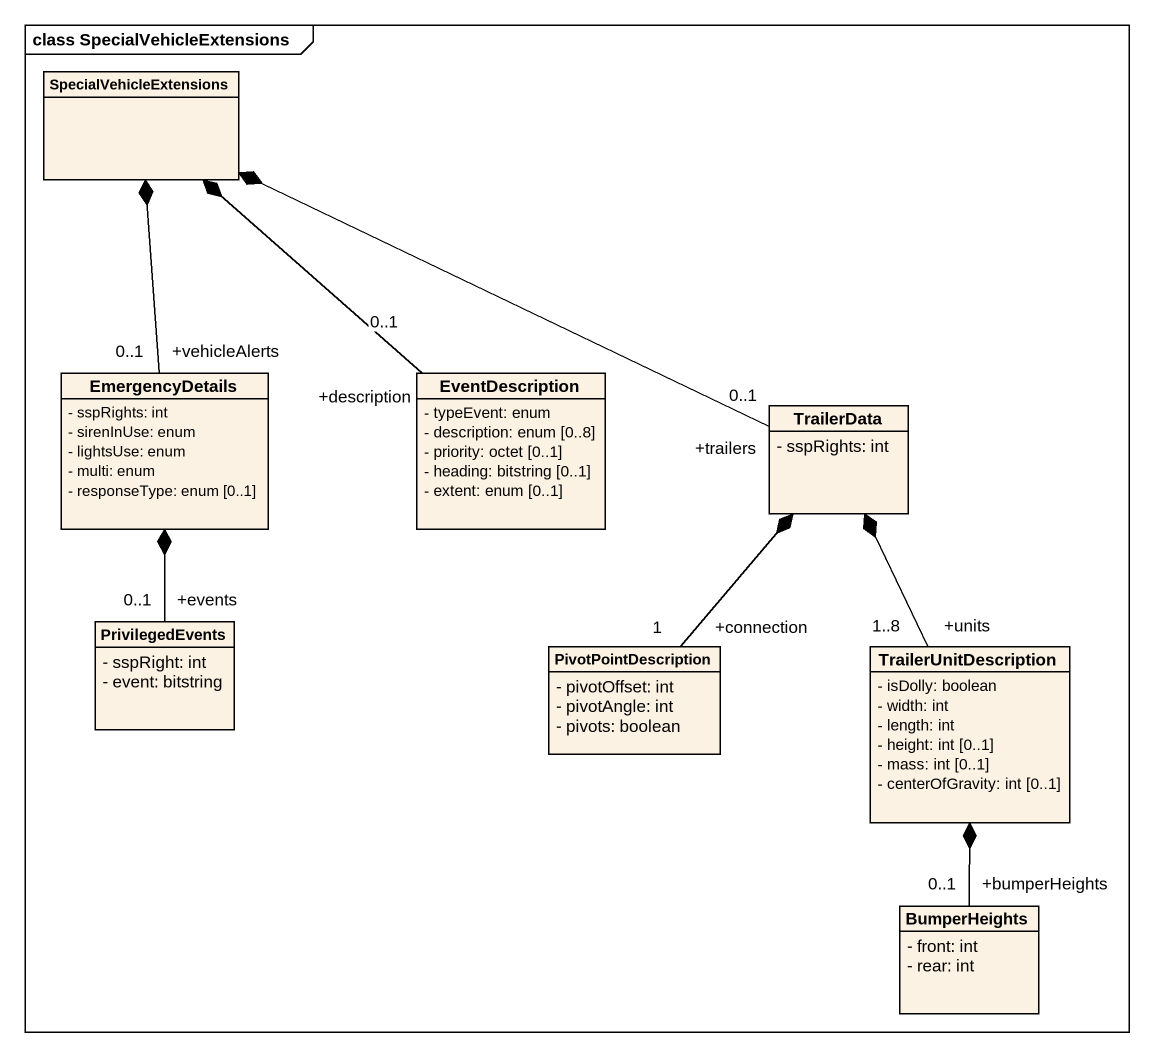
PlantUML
@startuml
mainframe class SpecialVehicleExtensions
hide circle
hide empty members
skinparam classAttributeIconSize 0
class SpecialVehicleExtensions
class EmergencyDetails {
  - sspRights: int
  - sirenInUse: enum
  - lightsUse: enum
  - multi: enum
  - responseType: enum [0..1]
}
class EventDescription {
  - typeEvent: enum
  - description: enum [0..8]
  - priority: octet [0..1]
  - heading: bitstring [0..1]
  - extent: enum [0..1]
}
class TrailerData {
  - sspRights: int
}
class PrivilegedEvents {
  - sspRight: int
  - event: bitstring
}
class PivotPointDescription {
  - pivotOffset: int
  - pivotAngle: int
  - pivots: boolean
}
class TrailerUnitDescription {
  - isDolly: boolean
  - width: int
  - length: int
  - height: int [0..1]
  - mass: int [0..1]
  - centerOfGravity: int [0..1]
}
class BumperHeights {
  - front: int
  - rear: int
}
EmergencyDetails "+vehicleAlerts\n0..1" -up-* SpecialVehicleExtensions
EventDescription "+description\n0..1" -up-* SpecialVehicleExtensions
TrailerData "+trailers\n0..1" -left-* SpecialVehicleExtensions
PrivilegedEvents "+events\n0..1" -up-* EmergencyDetails
PivotPointDescription "+connection\n1" -up-* TrailerData
TrailerUnitDescription "+units\n1..8" -up-* TrailerData
BumperHeights "+bumperHeights\n0..1" -up-* TrailerUnitDescription
@enduml
